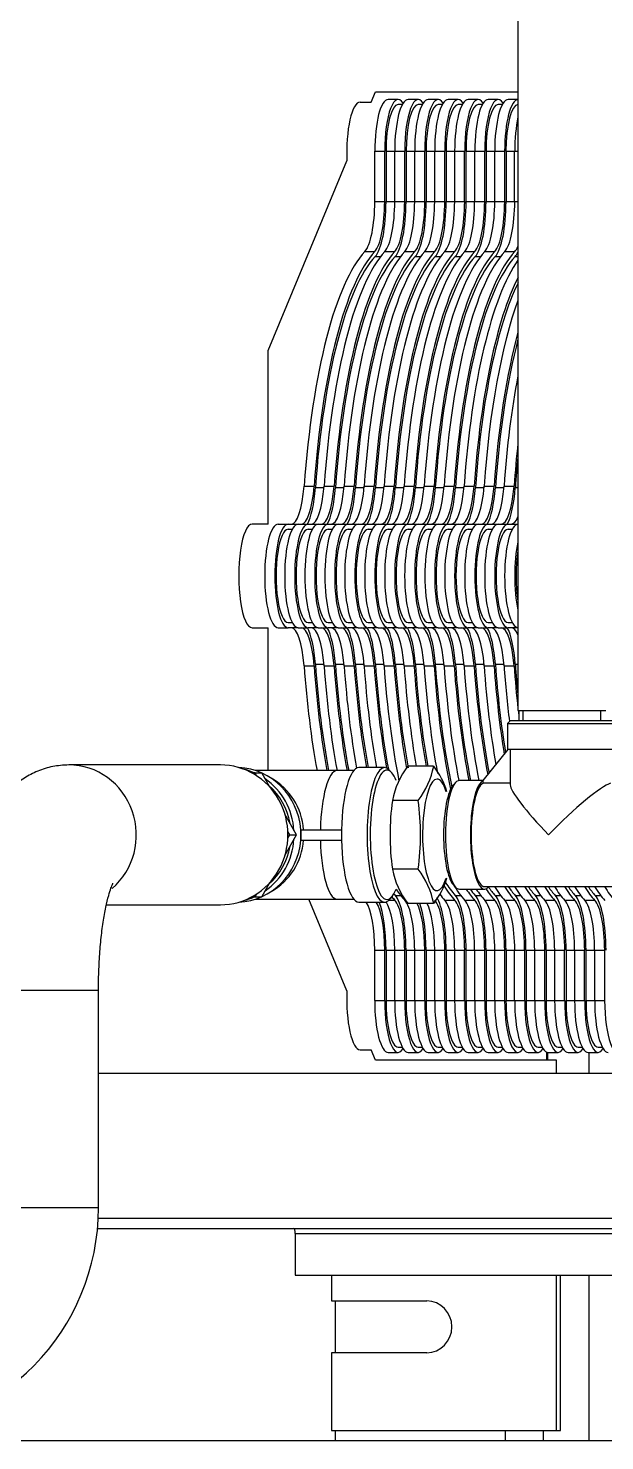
# Model space of a CAD drawing. Header units: millimetres. Extents: x 3795014 to 4300160, y 3869364 to 4016788.
# Drawn here: x 4226298.5 to 4226354.2, y 3922663 to 3922799.4 of the extents above; entities that cross this region are included whole.
import ezdxf

# ---------------------------------------------------------------- set-up
doc = ezdxf.new("R2010")
doc.units = ezdxf.units.MM
doc.layers.add('линия перехода', color=7, linetype='Continuous')
doc.layers.add('основная', color=7, linetype='Continuous', lineweight=50)

msp = doc.modelspace()

# ---------------------------------------------------------------- linework, layer by layer
at = {"layer": 'линия перехода', "color": 0, "linetype": 'Continuous', "lineweight": -3}
for p, q in [((4226331.97, 3922787.53), (4226332.94, 3922787.53)), ((4226333.07, 3922787.53), (4226333.9, 3922787.53)), ((4226333.9, 3922787.53), (4226334.87, 3922787.53)), ((4226335, 3922787.53), (4226335.84, 3922787.53)), ((4226335.84, 3922787.53), (4226336.8, 3922787.53)), ((4226336.93, 3922787.53), (4226337.77, 3922787.53)), ((4226337.77, 3922787.53), (4226338.73, 3922787.53)), ((4226338.86, 3922787.53), (4226339.7, 3922787.53)), ((4226339.7, 3922787.53), (4226340.66, 3922787.53)), ((4226340.79, 3922787.53), (4226341.63, 3922787.53)), ((4226341.63, 3922787.53), (4226342.6, 3922787.53)), ((4226342.73, 3922787.53), (4226343.56, 3922787.53)), ((4226343.56, 3922787.53), (4226344.53, 3922787.53)), ((4226344.66, 3922787.53), (4226345.49, 3922787.53)), ((4226345.49, 3922787.53), (4226345.81, 3922787.53)), ((4226331.97, 3922782.67), (4226332.94, 3922782.67)), ((4226333.07, 3922782.67), (4226333.9, 3922782.67)), ((4226333.9, 3922782.67), (4226334.87, 3922782.67)), ((4226335, 3922782.67), (4226335.84, 3922782.67)), ((4226335.84, 3922782.67), (4226336.8, 3922782.67)), ((4226336.93, 3922782.67), (4226337.77, 3922782.67)), ((4226337.77, 3922782.67), (4226338.73, 3922782.67)), ((4226338.86, 3922782.67), (4226339.7, 3922782.67)), ((4226339.7, 3922782.67), (4226340.66, 3922782.67)), ((4226340.79, 3922782.67), (4226341.63, 3922782.67)), ((4226341.63, 3922782.67), (4226342.6, 3922782.67)), ((4226342.73, 3922782.67), (4226343.56, 3922782.67)), ((4226343.56, 3922782.67), (4226344.53, 3922782.67)), ((4226344.66, 3922782.67), (4226345.49, 3922782.67)), ((4226345.49, 3922782.67), (4226345.81, 3922782.67)), ((4226331.02, 3922777.85), (4226331.99, 3922777.85)), ((4226332.95, 3922777.85), (4226333.92, 3922777.85)), ((4226334.89, 3922777.85), (4226335.85, 3922777.85)), ((4226336.82, 3922777.85), (4226337.78, 3922777.85)), ((4226338.75, 3922777.85), (4226339.71, 3922777.85)), ((4226340.68, 3922777.85), (4226341.65, 3922777.85)), ((4226342.61, 3922777.85), (4226343.58, 3922777.85)), ((4226344.54, 3922777.85), (4226345.51, 3922777.85)), ((4226332.02, 3922777.37), (4226332.54, 3922777.37)), ((4226333.95, 3922777.37), (4226334.47, 3922777.37)), ((4226335.89, 3922777.37), (4226336.41, 3922777.37)), ((4226337.82, 3922777.37), (4226338.34, 3922777.37)), ((4226339.75, 3922777.37), (4226340.27, 3922777.37)), ((4226341.68, 3922777.37), (4226342.2, 3922777.37)), ((4226343.61, 3922777.37), (4226344.13, 3922777.37)), ((4226345.54, 3922777.37), (4226345.81, 3922777.37)), ((4226325.15, 3922755.2), (4226326.12, 3922755.2)), ((4226326.24, 3922755.06), (4226327.07, 3922755.06)), ((4226327.08, 3922755.2), (4226328.05, 3922755.2)), ((4226328.17, 3922755.06), (4226329, 3922755.06)), ((4226329.01, 3922755.2), (4226329.98, 3922755.2)), ((4226330.1, 3922755.06), (4226330.94, 3922755.06)), ((4226330.95, 3922755.2), (4226331.91, 3922755.2)), ((4226332.04, 3922755.06), (4226332.87, 3922755.06)), ((4226332.88, 3922755.2), (4226333.84, 3922755.2)), ((4226333.97, 3922755.06), (4226334.8, 3922755.06)), ((4226334.81, 3922755.2), (4226335.77, 3922755.2)), ((4226335.9, 3922755.06), (4226336.73, 3922755.06)), ((4226336.74, 3922755.2), (4226337.71, 3922755.2)), ((4226337.83, 3922755.06), (4226338.66, 3922755.06)), ((4226338.67, 3922755.2), (4226339.64, 3922755.2)), ((4226339.76, 3922755.06), (4226340.59, 3922755.06)), ((4226340.6, 3922755.2), (4226341.57, 3922755.2)), ((4226341.69, 3922755.06), (4226342.53, 3922755.06)), ((4226342.54, 3922755.2), (4226343.5, 3922755.2)), ((4226343.63, 3922755.06), (4226344.46, 3922755.06)), ((4226344.47, 3922755.2), (4226345.43, 3922755.2)), ((4226345.56, 3922755.06), (4226345.81, 3922755.06)), ((4226325.15, 3922737.86), (4226326.12, 3922737.86)), ((4226326.24, 3922738), (4226327.07, 3922738)), ((4226327.08, 3922737.86), (4226328.05, 3922737.86)), ((4226328.17, 3922738), (4226329, 3922738)), ((4226329.01, 3922737.86), (4226329.98, 3922737.86)), ((4226330.1, 3922738), (4226330.94, 3922738)), ((4226330.95, 3922737.86), (4226331.91, 3922737.86)), ((4226332.04, 3922738), (4226332.87, 3922738)), ((4226332.88, 3922737.86), (4226333.84, 3922737.86)), ((4226333.97, 3922738), (4226334.8, 3922738)), ((4226334.81, 3922737.86), (4226335.77, 3922737.86)), ((4226335.9, 3922738), (4226336.73, 3922738)), ((4226336.74, 3922737.86), (4226337.71, 3922737.86)), ((4226337.83, 3922738), (4226338.66, 3922738)), ((4226338.67, 3922737.86), (4226339.64, 3922737.86)), ((4226339.76, 3922738), (4226340.59, 3922738)), ((4226340.6, 3922737.86), (4226341.57, 3922737.86)), ((4226341.69, 3922738), (4226342.53, 3922738)), ((4226342.54, 3922737.86), (4226343.5, 3922737.86)), ((4226343.63, 3922738), (4226344.46, 3922738)), ((4226344.47, 3922737.86), (4226345.43, 3922737.86)), ((4226345.56, 3922738), (4226345.81, 3922738)), ((4226333.31, 3922715.21), (4226333.92, 3922715.21)), ((4226333.95, 3922715.69), (4226334.47, 3922715.69)), ((4226338.75, 3922715.21), (4226339.71, 3922715.21)), ((4226339.75, 3922715.69), (4226340.27, 3922715.69)), ((4226340.68, 3922715.21), (4226341.65, 3922715.21)), ((4226341.68, 3922715.69), (4226342.2, 3922715.69)), ((4226342.61, 3922715.21), (4226343.58, 3922715.21)), ((4226343.61, 3922715.69), (4226344.13, 3922715.69)), ((4226344.54, 3922715.21), (4226345.51, 3922715.21)), ((4226345.54, 3922715.69), (4226346.06, 3922715.69)), ((4226346.48, 3922715.21), (4226347.44, 3922715.21)), ((4226347.48, 3922715.69), (4226348, 3922715.69)), ((4226348.41, 3922715.21), (4226349.37, 3922715.21)), ((4226349.41, 3922715.69), (4226349.93, 3922715.69)), ((4226350.34, 3922715.21), (4226351.3, 3922715.21)), ((4226351.34, 3922715.69), (4226351.86, 3922715.69)), ((4226352.27, 3922715.21), (4226353.24, 3922715.21)), ((4226353.27, 3922715.69), (4226353.79, 3922715.69)), ((4226331.97, 3922710.39), (4226332.94, 3922710.39)), ((4226333.07, 3922710.39), (4226333.9, 3922710.39)), ((4226333.9, 3922710.39), (4226334.87, 3922710.39)), ((4226335, 3922710.39), (4226335.84, 3922710.39)), ((4226335.84, 3922710.39), (4226336.8, 3922710.39)), ((4226336.93, 3922710.39), (4226337.77, 3922710.39)), ((4226337.77, 3922710.39), (4226338.73, 3922710.39)), ((4226338.86, 3922710.39), (4226339.7, 3922710.39)), ((4226339.7, 3922710.39), (4226340.66, 3922710.39)), ((4226340.79, 3922710.39), (4226341.63, 3922710.39)), ((4226341.63, 3922710.39), (4226342.6, 3922710.39)), ((4226342.73, 3922710.39), (4226343.56, 3922710.39)), ((4226343.56, 3922710.39), (4226344.53, 3922710.39)), ((4226344.66, 3922710.39), (4226345.49, 3922710.39)), ((4226345.49, 3922710.39), (4226346.46, 3922710.39)), ((4226346.59, 3922710.39), (4226347.43, 3922710.39)), ((4226347.43, 3922710.39), (4226348.39, 3922710.39)), ((4226348.52, 3922710.39), (4226349.36, 3922710.39)), ((4226349.36, 3922710.39), (4226350.32, 3922710.39)), ((4226350.45, 3922710.39), (4226351.29, 3922710.39)), ((4226351.29, 3922710.39), (4226352.25, 3922710.39)), ((4226352.38, 3922710.39), (4226353.22, 3922710.39)), ((4226353.22, 3922710.39), (4226354.19, 3922710.39)), ((4226291.79, 3922706.53), (4226305.29, 3922706.53)), ((4226331.97, 3922705.53), (4226332.94, 3922705.53)), ((4226333.07, 3922705.53), (4226333.9, 3922705.53)), ((4226333.9, 3922705.53), (4226334.87, 3922705.53)), ((4226335, 3922705.53), (4226335.84, 3922705.53)), ((4226335.84, 3922705.53), (4226336.8, 3922705.53)), ((4226336.93, 3922705.53), (4226337.77, 3922705.53)), ((4226337.77, 3922705.53), (4226338.73, 3922705.53)), ((4226338.86, 3922705.53), (4226339.7, 3922705.53)), ((4226339.7, 3922705.53), (4226340.66, 3922705.53)), ((4226340.79, 3922705.53), (4226341.63, 3922705.53)), ((4226341.63, 3922705.53), (4226342.6, 3922705.53)), ((4226342.73, 3922705.53), (4226343.56, 3922705.53)), ((4226343.56, 3922705.53), (4226344.53, 3922705.53)), ((4226344.66, 3922705.53), (4226345.49, 3922705.53)), ((4226345.49, 3922705.53), (4226346.46, 3922705.53)), ((4226346.59, 3922705.53), (4226347.43, 3922705.53)), ((4226347.43, 3922705.53), (4226348.39, 3922705.53)), ((4226348.52, 3922705.53), (4226349.36, 3922705.53)), ((4226349.36, 3922705.53), (4226350.32, 3922705.53)), ((4226350.45, 3922705.53), (4226351.29, 3922705.53)), ((4226351.29, 3922705.53), (4226352.25, 3922705.53)), ((4226352.38, 3922705.53), (4226353.22, 3922705.53)), ((4226353.22, 3922705.53), (4226354.19, 3922705.53)), ((4226348.6, 3922699.78), (4226348.6, 3922700.55)), ((4226305.29, 3922685.53), (4226291.79, 3922685.53)), ((4226305.24, 3922684.53), (4226655.5, 3922684.53)), ((4226324.3, 3922683.03), (4226389.44, 3922683.03)), ((4226344.62, 3922663.03), (4226344.62, 3922664.03)), ((4226348.29, 3922663.03), (4226348.29, 3922664.03))]:
    msp.add_line(p, q, dxfattribs=at)
for centre, major_axis, ratio, start_param, end_param in [((4226302.43, 3922721.53), (0, -6.75), 0.965835, 0.694417, 3.144613), ((4226328.33, 3922721.53), (0, -6.2), 0.259156, 3.141593, 4.631656), ((4226319.14, 3922721.53), (0, 6.2), 0.965835, -1.490063, -0.492575), ((4226319.14, 3922721.53), (0, 6.2), 0.965835, 3.634168, 4.631656), ((4226328.33, 3922721.53), (0, -6.2), 0.259156, -1.490063, 0)]:
    msp.add_ellipse(centre, major_axis=major_axis, ratio=ratio, start_param=start_param, end_param=end_param, dxfattribs=at)
at = {"layer": 'основная', "color": 0, "linetype": 'Continuous', "lineweight": -3}
for p, q in [((4226345.81, 3922809.53), (4226345.81, 3922733.53)), ((4226331.63, 3922792.28), (4226332.05, 3922793.28)), ((4226332.05, 3922793.28), (4226345.81, 3922793.28)), ((4226330.56, 3922792.28), (4226331.63, 3922792.28)), ((4226334.23, 3922792.53), (4226333.27, 3922792.53)), ((4226334.63, 3922792.03), (4226334.23, 3922792.03)), ((4226336.17, 3922792.53), (4226335.2, 3922792.53)), ((4226336.57, 3922792.03), (4226336.17, 3922792.03)), ((4226338.1, 3922792.53), (4226337.13, 3922792.53)), ((4226338.5, 3922792.03), (4226338.1, 3922792.03)), ((4226340.03, 3922792.53), (4226339.06, 3922792.53)), ((4226340.43, 3922792.03), (4226340.03, 3922792.03)), ((4226341.96, 3922792.53), (4226340.99, 3922792.53)), ((4226342.36, 3922792.03), (4226341.96, 3922792.03)), ((4226343.89, 3922792.53), (4226342.93, 3922792.53)), ((4226344.29, 3922792.03), (4226343.89, 3922792.03)), ((4226345.81, 3922792.53), (4226344.86, 3922792.53)), ((4226331.97, 3922782.67), (4226331.97, 3922787.53)), ((4226332.94, 3922782.67), (4226332.94, 3922787.53)), ((4226333.07, 3922787.53), (4226333.07, 3922782.67)), ((4226333.9, 3922782.67), (4226333.9, 3922787.53)), ((4226334.87, 3922782.67), (4226334.87, 3922787.53)), ((4226335, 3922787.53), (4226335, 3922782.67)), ((4226335.84, 3922782.67), (4226335.84, 3922787.53)), ((4226336.8, 3922782.67), (4226336.8, 3922787.53)), ((4226336.93, 3922787.53), (4226336.93, 3922782.67)), ((4226337.77, 3922782.67), (4226337.77, 3922787.53)), ((4226338.73, 3922782.67), (4226338.73, 3922787.53)), ((4226338.86, 3922787.53), (4226338.86, 3922782.67)), ((4226339.7, 3922782.67), (4226339.7, 3922787.53)), ((4226340.66, 3922782.67), (4226340.66, 3922787.53)), ((4226340.79, 3922787.53), (4226340.79, 3922782.67)), ((4226341.63, 3922782.67), (4226341.63, 3922787.53)), ((4226342.6, 3922782.67), (4226342.6, 3922787.53)), ((4226342.73, 3922787.53), (4226342.73, 3922782.67)), ((4226343.56, 3922782.67), (4226343.56, 3922787.53)), ((4226344.53, 3922782.67), (4226344.53, 3922787.53)), ((4226344.66, 3922787.53), (4226344.66, 3922782.67)), ((4226345.49, 3922782.67), (4226345.49, 3922787.53)), ((4226321.68, 3922768.28), (4226329.28, 3922786.59)), ((4226321.68, 3922751.53), (4226321.68, 3922768.28)), ((4226321.68, 3922751.53), (4226320.13, 3922751.53)), ((4226322.64, 3922751.53), (4226323.61, 3922751.53)), ((4226323.61, 3922751.53), (4226324.57, 3922751.53)), ((4226323.61, 3922751.03), (4226324.01, 3922751.03)), ((4226324.57, 3922751.53), (4226325.54, 3922751.53)), ((4226325.54, 3922751.53), (4226326.51, 3922751.53)), ((4226325.54, 3922751.03), (4226325.94, 3922751.03)), ((4226326.51, 3922751.53), (4226327.47, 3922751.53)), ((4226327.47, 3922751.53), (4226328.44, 3922751.53)), ((4226327.47, 3922751.03), (4226327.87, 3922751.03)), ((4226328.44, 3922751.53), (4226329.4, 3922751.53)), ((4226329.4, 3922751.53), (4226330.37, 3922751.53)), ((4226329.4, 3922751.03), (4226329.8, 3922751.03)), ((4226330.37, 3922751.53), (4226331.34, 3922751.53)), ((4226331.34, 3922751.53), (4226332.3, 3922751.53)), ((4226331.34, 3922751.03), (4226331.74, 3922751.03)), ((4226332.3, 3922751.53), (4226333.27, 3922751.53)), ((4226333.27, 3922751.53), (4226334.23, 3922751.53)), ((4226333.27, 3922751.03), (4226333.67, 3922751.03)), ((4226334.23, 3922751.53), (4226335.2, 3922751.53)), ((4226335.2, 3922751.53), (4226336.16, 3922751.53)), ((4226335.2, 3922751.03), (4226335.6, 3922751.03)), ((4226336.16, 3922751.53), (4226337.13, 3922751.53)), ((4226337.13, 3922751.53), (4226338.1, 3922751.53)), ((4226337.13, 3922751.03), (4226337.53, 3922751.03)), ((4226338.1, 3922751.53), (4226339.06, 3922751.53)), ((4226339.06, 3922751.53), (4226340.03, 3922751.53)), ((4226339.06, 3922751.03), (4226339.46, 3922751.03)), ((4226340.03, 3922751.53), (4226340.99, 3922751.53)), ((4226340.99, 3922751.53), (4226341.96, 3922751.53)), ((4226340.99, 3922751.03), (4226341.39, 3922751.03)), ((4226341.96, 3922751.53), (4226342.93, 3922751.53)), ((4226342.93, 3922751.53), (4226343.89, 3922751.53)), ((4226342.93, 3922751.03), (4226343.33, 3922751.03)), ((4226343.89, 3922751.53), (4226344.86, 3922751.53)), ((4226344.86, 3922751.53), (4226345.81, 3922751.53)), ((4226344.86, 3922751.03), (4226345.26, 3922751.03)), ((4226320.13, 3922741.53), (4226321.68, 3922741.53)), ((4226321.68, 3922727.73), (4226321.68, 3922741.53)), ((4226322.64, 3922741.53), (4226323.61, 3922741.53)), ((4226323.61, 3922742.03), (4226324.01, 3922742.03)), ((4226324.57, 3922741.53), (4226323.61, 3922741.53)), ((4226324.57, 3922741.53), (4226325.54, 3922741.53)), ((4226325.54, 3922742.03), (4226325.94, 3922742.03)), ((4226326.51, 3922741.53), (4226325.54, 3922741.53)), ((4226326.51, 3922741.53), (4226327.47, 3922741.53)), ((4226327.47, 3922742.03), (4226327.87, 3922742.03)), ((4226328.44, 3922741.53), (4226327.47, 3922741.53)), ((4226328.44, 3922741.53), (4226329.4, 3922741.53)), ((4226329.4, 3922742.03), (4226329.8, 3922742.03)), ((4226330.37, 3922741.53), (4226329.4, 3922741.53)), ((4226330.37, 3922741.53), (4226331.34, 3922741.53)), ((4226331.34, 3922742.03), (4226331.74, 3922742.03)), ((4226332.3, 3922741.53), (4226331.34, 3922741.53)), ((4226332.3, 3922741.53), (4226333.27, 3922741.53)), ((4226333.27, 3922742.03), (4226333.67, 3922742.03)), ((4226334.23, 3922741.53), (4226333.27, 3922741.53)), ((4226334.23, 3922741.53), (4226335.2, 3922741.53)), ((4226335.2, 3922742.03), (4226335.6, 3922742.03)), ((4226336.16, 3922741.53), (4226335.2, 3922741.53)), ((4226336.16, 3922741.53), (4226337.13, 3922741.53)), ((4226337.13, 3922742.03), (4226337.53, 3922742.03)), ((4226338.1, 3922741.53), (4226337.13, 3922741.53)), ((4226338.1, 3922741.53), (4226339.06, 3922741.53)), ((4226339.06, 3922742.03), (4226339.46, 3922742.03)), ((4226340.03, 3922741.53), (4226339.06, 3922741.53)), ((4226340.03, 3922741.53), (4226340.99, 3922741.53)), ((4226340.99, 3922742.03), (4226341.39, 3922742.03)), ((4226341.96, 3922741.53), (4226340.99, 3922741.53)), ((4226341.96, 3922741.53), (4226342.93, 3922741.53)), ((4226342.93, 3922742.03), (4226343.33, 3922742.03)), ((4226343.89, 3922741.53), (4226342.93, 3922741.53)), ((4226343.89, 3922741.53), (4226344.86, 3922741.53)), ((4226344.86, 3922742.03), (4226345.26, 3922742.03)), ((4226345.81, 3922741.53), (4226344.86, 3922741.53)), ((4226345.81, 3922733.53), (4226354.31, 3922733.53)), ((4226345.9, 3922733.53), (4226345.9, 3922732.53)), ((4226346.32, 3922732.53), (4226346.32, 3922733.53)), ((4226353.8, 3922732.53), (4226353.8, 3922733.53)), ((4226345.06, 3922732.53), (4226344.81, 3922732.28)), ((4226344.81, 3922732.28), (4226355.31, 3922732.28)), ((4226344.81, 3922732.28), (4226344.81, 3922729.78)), ((4226355.06, 3922732.53), (4226345.06, 3922732.53)), ((4226342.45, 3922726.78), (4226344.86, 3922729.78)), ((4226354.98, 3922729.78), (4226344.81, 3922729.78)), ((4226345.06, 3922729.78), (4226345.06, 3922726.36)), ((4226317.07, 3922728.28), (4226302.43, 3922728.28)), ((4226320.41, 3922727.53), (4226320.06, 3922727.53)), ((4226320.41, 3922727.53), (4226321.06, 3922727.53)), ((4226320.59, 3922727.21), (4226320.41, 3922727.53)), ((4226328.33, 3922727.73), (4226320.46, 3922727.73)), ((4226321.85, 3922726.12), (4226321.06, 3922727.53)), ((4226329.95, 3922727.73), (4226328.33, 3922727.73)), ((4226332.92, 3922728.03), (4226330.45, 3922728.03)), ((4226333.59, 3922727.55), (4226333.37, 3922727.79)), ((4226337.66, 3922728.17), (4226335.17, 3922728.17)), ((4226339.8, 3922726.59), (4226339.57, 3922726.35)), ((4226342.45, 3922726.78), (4226340.16, 3922726.78)), ((4226342.45, 3922726.76), (4226342.45, 3922726.78)), ((4226342.45, 3922726.51), (4226342.45, 3922726.76)), ((4226345.06, 3922726.51), (4226342.45, 3922726.51)), ((4226336.17, 3922724.85), (4226333.68, 3922724.85)), ((4226324.41, 3922721.53), (4226323.3, 3922723.52)), ((4226324.83, 3922722.03), (4226324.85, 3922722.03)), ((4226324.85, 3922722.03), (4226324.85, 3922721.53)), ((4226324.85, 3922722.03), (4226328.77, 3922722.03)), ((4226328.77, 3922722.03), (4226328.77, 3922721.53)), ((4226328.77, 3922722.03), (4226328.78, 3922722.03)), ((4226323.3, 3922719.54), (4226324.41, 3922721.53)), ((4226323.76, 3922721.53), (4226323.58, 3922721.85)), ((4226323.58, 3922721.21), (4226323.76, 3922721.53)), ((4226323.76, 3922721.53), (4226324.41, 3922721.53)), ((4226324.83, 3922721.03), (4226324.85, 3922721.03)), ((4226324.85, 3922721.53), (4226324.85, 3922721.03)), ((4226324.85, 3922721.03), (4226328.77, 3922721.03)), ((4226328.77, 3922721.53), (4226328.77, 3922721.03)), ((4226328.77, 3922721.03), (4226328.78, 3922721.03)), ((4226336.17, 3922718.21), (4226333.68, 3922718.21)), ((4226321.06, 3922715.53), (4226321.85, 3922716.94)), ((4226339.57, 3922716.71), (4226339.8, 3922716.47)), ((4226342.58, 3922716.53), (4226357.13, 3922716.53)), ((4226320.06, 3922715.53), (4226320.41, 3922715.53)), ((4226320.41, 3922715.53), (4226320.59, 3922715.85)), ((4226320.41, 3922715.53), (4226321.06, 3922715.53)), ((4226320.46, 3922715.33), (4226328.33, 3922715.33)), ((4226329.28, 3922706.47), (4226325.6, 3922715.33)), ((4226328.33, 3922715.33), (4226329.95, 3922715.33)), ((4226333.37, 3922715.27), (4226333.59, 3922715.51)), ((4226340.16, 3922716.28), (4226342.58, 3922716.28)), ((4226306.06, 3922714.78), (4226317.07, 3922714.78)), ((4226330.45, 3922715.03), (4226332.92, 3922715.03)), ((4226337.66, 3922714.89), (4226335.17, 3922714.89)), ((4226331.97, 3922705.53), (4226331.97, 3922710.39)), ((4226332.94, 3922705.53), (4226332.94, 3922710.39)), ((4226333.07, 3922710.39), (4226333.07, 3922705.53)), ((4226333.9, 3922705.53), (4226333.9, 3922710.39)), ((4226334.87, 3922705.53), (4226334.87, 3922710.39)), ((4226335, 3922710.39), (4226335, 3922705.53)), ((4226335.84, 3922705.53), (4226335.84, 3922710.39)), ((4226336.8, 3922705.53), (4226336.8, 3922710.39)), ((4226336.93, 3922710.39), (4226336.93, 3922705.53)), ((4226337.77, 3922705.53), (4226337.77, 3922710.39)), ((4226338.73, 3922705.53), (4226338.73, 3922710.39)), ((4226338.86, 3922710.39), (4226338.86, 3922705.53)), ((4226339.7, 3922705.53), (4226339.7, 3922710.39)), ((4226340.66, 3922705.53), (4226340.66, 3922710.39)), ((4226340.79, 3922710.39), (4226340.79, 3922705.53)), ((4226341.63, 3922705.53), (4226341.63, 3922710.39)), ((4226342.6, 3922705.53), (4226342.6, 3922710.39)), ((4226342.73, 3922710.39), (4226342.73, 3922705.53)), ((4226343.56, 3922705.53), (4226343.56, 3922710.39)), ((4226344.53, 3922705.53), (4226344.53, 3922710.39)), ((4226344.66, 3922710.39), (4226344.66, 3922705.53)), ((4226345.49, 3922705.53), (4226345.49, 3922710.39)), ((4226346.46, 3922705.53), (4226346.46, 3922710.39)), ((4226346.59, 3922710.39), (4226346.59, 3922705.53)), ((4226347.43, 3922705.53), (4226347.43, 3922710.39)), ((4226348.39, 3922705.53), (4226348.39, 3922710.39)), ((4226348.52, 3922710.39), (4226348.52, 3922705.53)), ((4226349.36, 3922705.53), (4226349.36, 3922710.39)), ((4226350.32, 3922705.53), (4226350.32, 3922710.39)), ((4226350.45, 3922710.39), (4226350.45, 3922705.53)), ((4226351.29, 3922705.53), (4226351.29, 3922710.39)), ((4226352.25, 3922705.53), (4226352.25, 3922710.39)), ((4226352.38, 3922710.39), (4226352.38, 3922705.53)), ((4226353.22, 3922705.53), (4226353.22, 3922710.39)), ((4226354.19, 3922705.53), (4226354.19, 3922710.39)), ((4226305.29, 3922685.53), (4226305.29, 3922706.53)), ((4226330.56, 3922700.78), (4226331.63, 3922700.78)), ((4226332.05, 3922699.78), (4226331.63, 3922700.78)), ((4226333.27, 3922700.53), (4226334.23, 3922700.53)), ((4226334.23, 3922701.03), (4226334.63, 3922701.03)), ((4226335.2, 3922700.53), (4226336.17, 3922700.53)), ((4226336.17, 3922701.03), (4226336.57, 3922701.03)), ((4226337.13, 3922700.53), (4226338.1, 3922700.53)), ((4226338.1, 3922701.03), (4226338.5, 3922701.03)), ((4226339.06, 3922700.53), (4226340.03, 3922700.53)), ((4226340.03, 3922701.03), (4226340.43, 3922701.03)), ((4226340.99, 3922700.53), (4226341.96, 3922700.53)), ((4226341.96, 3922701.03), (4226342.36, 3922701.03)), ((4226342.93, 3922700.53), (4226343.89, 3922700.53)), ((4226343.89, 3922701.03), (4226344.29, 3922701.03)), ((4226344.86, 3922700.53), (4226345.82, 3922700.53)), ((4226345.82, 3922701.03), (4226346.22, 3922701.03)), ((4226346.79, 3922700.53), (4226347.76, 3922700.53)), ((4226347.76, 3922701.03), (4226348.16, 3922701.03)), ((4226348.7, 3922699.78), (4226348.7, 3922700.53)), ((4226348.72, 3922700.53), (4226349.69, 3922700.53)), ((4226349.69, 3922701.03), (4226350.09, 3922701.03)), ((4226350.65, 3922700.53), (4226351.62, 3922700.53)), ((4226351.62, 3922701.03), (4226352.02, 3922701.03)), ((4226352.58, 3922700.53), (4226353.55, 3922700.53)), ((4226352.7, 3922698.53), (4226352.7, 3922700.53)), ((4226353.55, 3922701.03), (4226353.95, 3922701.03)), ((4226349.54, 3922699.78), (4226332.05, 3922699.78)), ((4226349.54, 3922698.53), (4226349.54, 3922699.78)), ((4226305.29, 3922698.53), (4226655.5, 3922698.53)), ((4226305.19, 3922683.53), (4226655.76, 3922683.53)), ((4226324.3, 3922683.03), (4226324.3, 3922679.03)), ((4226324.3, 3922679.03), (4226391.5, 3922679.03)), ((4226327.81, 3922679.03), (4226327.81, 3922676.53)), ((4226349.54, 3922664.03), (4226349.54, 3922679.03)), ((4226349.93, 3922664.03), (4226349.93, 3922679.03)), ((4226352.7, 3922663.03), (4226352.7, 3922679.03)), ((4226327.81, 3922676.53), (4226337.01, 3922676.53)), ((4226328.2, 3922671.53), (4226328.2, 3922676.53)), ((4226327.81, 3922671.53), (4226327.81, 3922664.03)), ((4226337.01, 3922671.53), (4226327.81, 3922671.53)), ((4226327.81, 3922664.03), (4226349.54, 3922664.03)), ((4226328.2, 3922663.03), (4226328.2, 3922664.03)), ((4226349.54, 3922664.03), (4226349.93, 3922664.03)), ((4226390.63, 3922663.03), (4226162.63, 3922663.03))]:
    msp.add_line(p, q, dxfattribs=at)
for centre, radius, start, end in [((4226341.57, 3922723.3), 8.04, 142.7451, 168.9069), ((4226329.78, 3922729.72), 8.04, 322.7451, 348.9069), ((4226331.27, 3922723.3), 8.04, 17.2854, 37.2549), ((4226357.7, 3922721.53), 24.25, 172.1317, 187.8683), ((4226312.15, 3922721.53), 24.25, 352.1317, 7.8683), ((4226341.57, 3922719.76), 8.04, 191.0931, 217.2549), ((4226329.78, 3922713.35), 8.04, 11.0931, 37.2549), ((4226331.27, 3922719.76), 8.04, 322.7451, 342.714), ((4226283.53, 3922685.53), 21.76, 271.2021, 359.9987)]:
    msp.add_arc(centre, radius, start, end, dxfattribs=at)
for centre, major_axis, ratio, start_param, end_param in [((4226334.23, 3922787.53), (0, -5), 0.259156, 2.759692, 4.712389), ((4226336.17, 3922787.53), (0, -5), 0.259156, 2.759692, 4.712389), ((4226338.1, 3922787.53), (0, -5), 0.259156, 2.759692, 4.712389), ((4226340.03, 3922787.53), (0, -5), 0.259156, 2.759692, 4.712389), ((4226341.96, 3922787.53), (0, -5), 0.259156, 2.759692, 4.712389), ((4226343.89, 3922787.53), (0, -5), 0.259156, 2.759692, 4.712389), ((4226330.56, 3922787.28), (0, -5), 0.259156, 3.141593, 4.850617), ((4226333.27, 3922787.53), (0, -5), 0.259156, 3.141593, 4.712389), ((4226334.23, 3922787.53), (0, -4.5), 0.259156, 3.141593, 4.712389), ((4226335.2, 3922787.53), (0, -5), 0.259156, 3.141593, 4.712389), ((4226336.17, 3922787.53), (0, -4.5), 0.259156, 3.141593, 4.712389), ((4226337.13, 3922787.53), (0, -5), 0.259156, 3.141593, 4.712389), ((4226338.1, 3922787.53), (0, -4.5), 0.259156, 3.141593, 4.712389), ((4226339.06, 3922787.53), (0, -5), 0.259156, 3.141593, 4.712389), ((4226340.03, 3922787.53), (0, -4.5), 0.259156, 3.141593, 4.712389), ((4226340.99, 3922787.53), (0, -5), 0.259156, 3.141593, 4.712389), ((4226341.96, 3922787.53), (0, -4.5), 0.259156, 3.141593, 4.712389), ((4226342.93, 3922787.53), (0, -5), 0.259156, 3.141593, 4.712389), ((4226343.89, 3922787.53), (0, -4.5), 0.259156, 3.141593, 4.712389), ((4226344.86, 3922787.53), (0, -5), 0.259156, 3.141593, 4.712389), ((4226345.82, 3922787.53), (0, -5), 0.259156, 3.141593, 4.712389), ((4226345.82, 3922787.53), (0, -4.5), 0.259156, 3.141593, 4.712389), ((4226346.79, 3922787.53), (0, -5), 0.259156, 3.99732, 4.712389), ((4226330.68, 3922782.67), (0, -5), 0.259156, 0.269933, 1.570796), ((4226331.64, 3922782.67), (0, -5), 0.259156, 0.269933, 1.570796), ((4226331.64, 3922782.67), (0, -5.5), 0.259156, 0.269933, 1.570796), ((4226332.61, 3922782.67), (0, -5), 0.259156, 0.269933, 1.570796), ((4226333.57, 3922782.67), (0, -5), 0.259156, 0.269933, 1.570796), ((4226333.57, 3922782.67), (0, -5.5), 0.259156, 0.269933, 1.570796), ((4226334.54, 3922782.67), (0, -5), 0.259156, 0.269933, 1.570796), ((4226335.51, 3922782.67), (0, -5), 0.259156, 0.269933, 1.570796), ((4226335.51, 3922782.67), (0, -5.5), 0.259156, 0.269933, 1.570796), ((4226336.47, 3922782.67), (0, -5), 0.259156, 0.269933, 1.570796), ((4226337.44, 3922782.67), (0, -5), 0.259156, 0.269933, 1.570796), ((4226337.44, 3922782.67), (0, -5.5), 0.259156, 0.269933, 1.570796), ((4226338.4, 3922782.67), (0, -5), 0.259156, 0.269933, 1.570796), ((4226339.37, 3922782.67), (0, -5), 0.259156, 0.269933, 1.570796), ((4226339.37, 3922782.67), (0, -5.5), 0.259156, 0.269933, 1.570796), ((4226340.33, 3922782.67), (0, -5), 0.259156, 0.269933, 1.570796), ((4226341.3, 3922782.67), (0, -5), 0.259156, 0.269933, 1.570796), ((4226341.3, 3922782.67), (0, -5.5), 0.259156, 0.269933, 1.570796), ((4226342.27, 3922782.67), (0, -5), 0.259156, 0.269933, 1.570796), ((4226343.23, 3922782.67), (0, -5), 0.259156, 0.269933, 1.570796), ((4226343.23, 3922782.67), (0, -5.5), 0.259156, 0.269933, 1.570796), ((4226344.2, 3922782.67), (0, -5), 0.259156, 0.269933, 1.570796), ((4226333.27, 3922746.53), (0, 32.5), 0.259156, 0.269933, 1.300864), ((4226334.23, 3922746.53), (0, 32.5), 0.259156, 0.269933, 1.300864), ((4226335.2, 3922746.53), (0, 32.5), 0.259156, 0.269933, 1.300864), ((4226336.17, 3922746.53), (0, 32.5), 0.259156, 0.269933, 1.300864), ((4226337.13, 3922746.53), (0, 32.5), 0.259156, 0.269933, 1.300864), ((4226338.1, 3922746.53), (0, 32.5), 0.259156, 0.269933, 1.300864), ((4226339.06, 3922746.53), (0, 32.5), 0.259156, 0.269933, 1.300864), ((4226340.03, 3922746.53), (0, 32.5), 0.259156, 0.269933, 1.300864), ((4226340.99, 3922746.53), (0, 32.5), 0.259156, 0.269933, 1.300864), ((4226341.96, 3922746.53), (0, 32.5), 0.259156, 0.269933, 1.300864), ((4226342.93, 3922746.53), (0, 32.5), 0.259156, 0.269933, 1.300864), ((4226343.89, 3922746.53), (0, 32.5), 0.259156, 0.269933, 1.300864), ((4226344.86, 3922746.53), (0, 32.5), 0.259156, 0.269933, 1.300864), ((4226345.82, 3922746.53), (0, 32.5), 0.259156, 0.269933, 1.300864), ((4226346.79, 3922746.53), (0, 32.5), 0.259156, 0.269933, 1.300864), ((4226347.76, 3922746.53), (0, 32.5), 0.259156, 0.269933, 1.300864), ((4226345.16, 3922782.67), (0, -5), 0.259156, 0.269933, 0.523117), ((4226334.23, 3922746.53), (0, 32), 0.259156, 0.269933, 1.300864), ((4226336.17, 3922746.53), (0, 32), 0.259156, 0.269933, 1.300864), ((4226338.1, 3922746.53), (0, 32), 0.259156, 0.269933, 1.300864), ((4226340.03, 3922746.53), (0, 32), 0.259156, 0.269933, 1.300864), ((4226341.96, 3922746.53), (0, 32), 0.259156, 0.269933, 1.300864), ((4226343.89, 3922746.53), (0, 32), 0.259156, 0.269933, 1.300864), ((4226345.82, 3922746.53), (0, 32), 0.259156, 0.269933, 1.300864), ((4226347.76, 3922746.53), (0, 32), 0.259156, 0.269933, 1.300864), ((4226348.72, 3922746.53), (0, 32.5), 0.259156, 0.352778, 1.300864), ((4226345.16, 3922782.67), (0, -5.5), 0.259156, 0.269933, 0.471436), ((4226349.69, 3922746.53), (0, 32.5), 0.259156, 0.478195, 1.300864), ((4226349.69, 3922746.53), (0, 32), 0.259156, 0.486311, 1.300864), ((4226350.65, 3922746.53), (0, 32.5), 0.259156, 0.612421, 1.300864), ((4226351.62, 3922746.53), (0, 32.5), 0.259156, 0.760829, 1.300864), ((4226351.62, 3922746.53), (0, 32), 0.259156, 0.775812, 1.300864), ((4226352.58, 3922746.53), (0, 32.5), 0.259156, 0.934319, 1.300864), ((4226353.55, 3922746.53), (0, 32.5), 0.259156, 1.165198, 1.300864), ((4226353.55, 3922746.53), (0, 32), 0.259156, 1.203284, 1.300864), ((4226323.9, 3922756.53), (0, -5), 0.259156, 0, 1.300864), ((4226324.87, 3922756.53), (0, -5), 0.259156, 0, 1.300864), ((4226324.87, 3922756.53), (0, 5.5), 0.259156, 3.571292, 4.442456), ((4226325.83, 3922756.53), (0, -5), 0.259156, 0, 1.300864), ((4226326.8, 3922756.53), (0, -5), 0.259156, 0, 1.300864), ((4226326.8, 3922756.53), (0, 5.5), 0.259156, 3.571292, 4.442456), ((4226327.76, 3922756.53), (0, -5), 0.259156, 0, 1.300864), ((4226328.73, 3922756.53), (0, -5), 0.259156, 0, 1.300864), ((4226328.73, 3922756.53), (0, 5.5), 0.259156, 3.571292, 4.442456), ((4226329.7, 3922756.53), (0, -5), 0.259156, 0, 1.300864), ((4226330.66, 3922756.53), (0, -5), 0.259156, 0, 1.300864), ((4226330.66, 3922756.53), (0, 5.5), 0.259156, 3.571292, 4.442456), ((4226331.63, 3922756.53), (0, -5), 0.259156, 0, 1.300864), ((4226332.59, 3922756.53), (0, -5), 0.259156, 0, 1.300864), ((4226332.59, 3922756.53), (0, 5.5), 0.259156, 3.571292, 4.442456), ((4226333.56, 3922756.53), (0, -5), 0.259156, 0, 1.300864), ((4226334.53, 3922756.53), (0, -5), 0.259156, 0, 1.300864), ((4226334.53, 3922756.53), (0, 5.5), 0.259156, 3.571292, 4.442456), ((4226335.49, 3922756.53), (0, -5), 0.259156, 0, 1.300864), ((4226336.46, 3922756.53), (0, -5), 0.259156, 0, 1.300864), ((4226336.46, 3922756.53), (0, 5.5), 0.259156, 3.571292, 4.442456), ((4226337.42, 3922756.53), (0, -5), 0.259156, 0, 1.300864), ((4226338.39, 3922756.53), (0, -5), 0.259156, 0, 1.300864), ((4226338.39, 3922756.53), (0, 5.5), 0.259156, 3.571292, 4.442456), ((4226339.35, 3922756.53), (0, -5), 0.259156, 0, 1.300864), ((4226340.32, 3922756.53), (0, -5), 0.259156, 0, 1.300864), ((4226340.32, 3922756.53), (0, 5.5), 0.259156, 3.571292, 4.442456), ((4226341.29, 3922756.53), (0, -5), 0.259156, 0, 1.300864), ((4226342.25, 3922756.53), (0, -5), 0.259156, 0, 1.300864), ((4226342.25, 3922756.53), (0, 5.5), 0.259156, 3.571292, 4.442456), ((4226343.22, 3922756.53), (0, -5), 0.259156, 0, 1.300864), ((4226344.18, 3922756.53), (0, -5), 0.259156, 0, 1.300864), ((4226344.18, 3922756.53), (0, 5.5), 0.259156, 3.571292, 4.442456), ((4226345.15, 3922756.53), (0, -5), 0.259156, 0, 0.535666), ((4226320.13, 3922746.53), (0, 5), 0.259156, 0, 3.141593), ((4226322.64, 3922746.53), (0, -5), 0.259156, 3.141593, 6.283185), ((4226323.61, 3922746.53), (0, -5), 0.259156, 3.141593, 6.283185), ((4226323.61, 3922746.53), (0, 4.5), 0.259156, 0, 3.141593), ((4226324.57, 3922746.53), (0, -5), 0.259156, 3.141593, 6.283185), ((4226325.54, 3922746.53), (0, -5), 0.259156, 3.141593, 6.283185), ((4226325.54, 3922746.53), (0, 4.5), 0.259156, 0, 3.141593), ((4226326.51, 3922746.53), (0, -5), 0.259156, 3.141593, 6.283185), ((4226327.47, 3922746.53), (0, -5), 0.259156, 3.141593, 6.283185), ((4226327.47, 3922746.53), (0, 4.5), 0.259156, 0, 3.141593), ((4226328.44, 3922746.53), (0, -5), 0.259156, 3.141593, 6.283185), ((4226329.4, 3922746.53), (0, -5), 0.259156, 3.141593, 6.283185), ((4226329.4, 3922746.53), (0, 4.5), 0.259156, 0, 3.141593), ((4226330.37, 3922746.53), (0, -5), 0.259156, 3.141593, 6.283185), ((4226331.34, 3922746.53), (0, -5), 0.259156, 3.141593, 6.283185), ((4226331.34, 3922746.53), (0, 4.5), 0.259156, 0, 3.141593), ((4226332.3, 3922746.53), (0, -5), 0.259156, 3.141593, 6.283185), ((4226333.27, 3922746.53), (0, -5), 0.259156, 3.141593, 6.283185), ((4226333.27, 3922746.53), (0, 4.5), 0.259156, 0, 3.141593), ((4226334.23, 3922746.53), (0, -5), 0.259156, 3.141593, 6.283185), ((4226335.2, 3922746.53), (0, -5), 0.259156, 3.141593, 6.283185), ((4226335.2, 3922746.53), (0, 4.5), 0.259156, 0, 3.141593), ((4226336.16, 3922746.53), (0, -5), 0.259156, 3.141593, 6.283185), ((4226337.13, 3922746.53), (0, -5), 0.259156, 3.141593, 6.283185), ((4226337.13, 3922746.53), (0, 4.5), 0.259156, 0, 3.141593), ((4226338.1, 3922746.53), (0, -5), 0.259156, 3.141593, 6.283185), ((4226339.06, 3922746.53), (0, -5), 0.259156, 3.141593, 6.283185), ((4226339.06, 3922746.53), (0, 4.5), 0.259156, 0, 3.141593), ((4226340.03, 3922746.53), (0, -5), 0.259156, 3.141593, 6.283185), ((4226340.99, 3922746.53), (0, -5), 0.259156, 3.141593, 6.283185), ((4226340.99, 3922746.53), (0, 4.5), 0.259156, 0, 3.141593), ((4226341.96, 3922746.53), (0, -5), 0.259156, 3.141593, 6.283185), ((4226342.93, 3922746.53), (0, -5), 0.259156, 3.141593, 6.283185), ((4226342.93, 3922746.53), (0, 4.5), 0.259156, 0, 3.141593), ((4226343.89, 3922746.53), (0, -5), 0.259156, 3.141593, 6.283185), ((4226344.86, 3922746.53), (0, -5), 0.259156, 3.141593, 6.283185), ((4226344.86, 3922746.53), (0, 4.5), 0.259156, 0, 3.141593), ((4226345.82, 3922746.53), (0, -5), 0.259156, 3.141593, 6.283185), ((4226346.79, 3922746.53), (0, -5), 0.259156, 3.995891, 5.428887), ((4226346.79, 3922746.53), (0, 4.5), 0.259156, 0.993426, 2.148167), ((4226323.9, 3922736.53), (0, -5), 0.259156, 1.840729, 3.141593), ((4226324.87, 3922736.53), (0, -5), 0.259156, 1.840729, 3.141593), ((4226324.87, 3922736.53), (0, 5.5), 0.259156, 4.982322, 5.853486), ((4226325.83, 3922736.53), (0, -5), 0.259156, 1.840729, 3.141593), ((4226326.8, 3922736.53), (0, -5), 0.259156, 1.840729, 3.141593), ((4226326.8, 3922736.53), (0, 5.5), 0.259156, 4.982322, 5.853486), ((4226327.76, 3922736.53), (0, -5), 0.259156, 1.840729, 3.141593), ((4226328.73, 3922736.53), (0, -5), 0.259156, 1.840729, 3.141593), ((4226328.73, 3922736.53), (0, 5.5), 0.259156, 4.982322, 5.853486), ((4226329.7, 3922736.53), (0, -5), 0.259156, 1.840729, 3.141593), ((4226330.66, 3922736.53), (0, -5), 0.259156, 1.840729, 3.141593), ((4226330.66, 3922736.53), (0, 5.5), 0.259156, 4.982322, 5.853486), ((4226331.63, 3922736.53), (0, -5), 0.259156, 1.840729, 3.141593), ((4226332.59, 3922736.53), (0, -5), 0.259156, 1.840729, 3.141593), ((4226332.59, 3922736.53), (0, 5.5), 0.259156, 4.982322, 5.853486), ((4226333.56, 3922736.53), (0, -5), 0.259156, 1.840729, 3.141593), ((4226334.53, 3922736.53), (0, -5), 0.259156, 1.840729, 3.141593), ((4226334.53, 3922736.53), (0, 5.5), 0.259156, 4.982322, 5.853486), ((4226335.49, 3922736.53), (0, -5), 0.259156, 1.840729, 3.141593), ((4226336.46, 3922736.53), (0, -5), 0.259156, 1.840729, 3.141593), ((4226336.46, 3922736.53), (0, 5.5), 0.259156, 4.982322, 5.853486), ((4226337.42, 3922736.53), (0, -5), 0.259156, 1.840729, 3.141593), ((4226338.39, 3922736.53), (0, -5), 0.259156, 1.840729, 3.141593), ((4226338.39, 3922736.53), (0, 5.5), 0.259156, 4.982322, 5.853486), ((4226339.35, 3922736.53), (0, -5), 0.259156, 1.840729, 3.141593), ((4226340.32, 3922736.53), (0, -5), 0.259156, 1.840729, 3.141593), ((4226340.32, 3922736.53), (0, 5.5), 0.259156, 4.982322, 5.853486), ((4226341.29, 3922736.53), (0, -5), 0.259156, 1.840729, 3.141593), ((4226342.25, 3922736.53), (0, -5), 0.259156, 1.840729, 3.141593), ((4226342.25, 3922736.53), (0, 5.5), 0.259156, 4.982322, 5.853486), ((4226343.22, 3922736.53), (0, -5), 0.259156, 1.840729, 3.141593), ((4226344.18, 3922736.53), (0, -5), 0.259156, 1.840729, 3.141593), ((4226344.18, 3922736.53), (0, 5.5), 0.259156, 4.982322, 5.853486), ((4226345.15, 3922736.53), (0, -5), 0.259156, 2.605927, 3.141593), ((4226333.27, 3922746.53), (0, -32.5), 0.259156, -1.300864, -0.953955), ((4226334.23, 3922746.53), (0, -32.5), 0.259156, -1.300864, -0.953955), ((4226334.23, 3922746.53), (0, -32), 0.259156, -1.300864, -0.94283), ((4226335.2, 3922746.53), (0, -32.5), 0.259156, -1.300864, -0.953955), ((4226336.17, 3922746.53), (0, -32.5), 0.259156, -1.300864, -0.953955), ((4226336.17, 3922746.53), (0, -32), 0.259156, -1.300864, -0.94283), ((4226337.13, 3922746.53), (0, -32.5), 0.259156, -1.300864, -0.96281), ((4226338.1, 3922746.53), (0, -32.5), 0.259156, -1.300864, -0.965226), ((4226338.1, 3922746.53), (0, -32), 0.259156, -1.300864, -0.954367), ((4226339.06, 3922746.53), (0, -32.5), 0.259156, -1.300864, -0.965226), ((4226340.03, 3922746.53), (0, -32.5), 0.259156, -1.300864, -0.963606), ((4226340.03, 3922746.53), (0, -32), 0.259156, -1.300864, -0.948123), ((4226340.99, 3922746.53), (0, -32.5), 0.259156, -1.300864, -0.915236), ((4226341.96, 3922746.53), (0, -32.5), 0.259156, -1.300864, -0.96193), ((4226341.96, 3922746.53), (0, -32), 0.259156, -1.300864, -0.953112), ((4226342.93, 3922746.53), (0, -32.5), 0.259156, -1.300864, -0.970439), ((4226343.89, 3922746.53), (0, -32.5), 0.259156, -1.300864, -0.970439), ((4226343.89, 3922746.53), (0, -32), 0.259156, -1.300864, -0.959701), ((4226344.86, 3922746.53), (0, -32.5), 0.259156, -1.300864, -0.943608), ((4226345.82, 3922746.53), (0, -32.5), 0.259156, -1.300864, -0.884553), ((4226345.82, 3922746.53), (0, -32), 0.259156, -1.300864, -0.880631), ((4226346.79, 3922746.53), (0, -32.5), 0.259156, -1.300864, -0.917448), ((4226347.76, 3922746.53), (0, -32.5), 0.259156, -1.300864, -0.917645), ((4226347.76, 3922746.53), (0, -32), 0.259156, -1.300864, -0.905633), ((4226348.72, 3922746.53), (0, -32.5), 0.259156, -1.300864, -0.917645), ((4226349.69, 3922746.53), (0, -32.5), 0.259156, -1.300864, -0.938874), ((4226349.69, 3922746.53), (0, -32), 0.259156, -1.300864, -0.933684), ((4226350.65, 3922746.53), (0, -32.5), 0.259156, -1.300864, -0.975688), ((4226351.62, 3922746.53), (0, -32.5), 0.259156, -1.300864, -1.012111), ((4226351.62, 3922746.53), (0, -32), 0.259156, -1.300864, -1.008167), ((4226352.58, 3922746.53), (0, -32.5), 0.259156, -1.300864, -1.123094), ((4226353.55, 3922746.53), (0, -32.5), 0.259156, -1.300864, -1.165198), ((4226353.55, 3922746.53), (0, -32), 0.259156, -1.300864, -1.203284), ((4226353.55, 3922746.53), (0, -32.5), 0.259156, -1.159279, -1.140481), ((4226317.07, 3922721.53), (0, -6.75), 0.965835, 0, 3.141593), ((4226318.57, 3922721.53), (0, 6.5), 0.965835, -1.493797, -0.04403), ((4226317.91, 3922721.53), (0, -6.5), 0.965835, 2.746802, 2.914535), ((4226330.45, 3922721.53), (0, -6.5), 0.259156, 3.141593, 4.63539), ((4226332.92, 3922721.53), (0, -6.5), 0.259156, 2.869941, 6.283185), ((4226333.16, 3922721.53), (0, 6.25), 0.259156, 0, 3.71898), ((4226333.16, 3922721.53), (0, 6.25), 0.259156, 5.706363, 6.283185), ((4226317.91, 3922721.53), (0, -6.5), 0.965835, 1.634873, 2.553917), ((4226317.85, 3922721.53), (0, 6.25), 0.965835, 4.891978, 5.579997), ((4226337.99, 3922721.53), (0, 5.39), 0.259156, 0, 3.82901), ((4226337.99, 3922721.53), (0, 5.39), 0.259156, 5.595768, 6.283185), ((4226339.92, 3922721.53), (0, -5), 0.259156, 3.413245, 6.011533), ((4226340.16, 3922721.53), (0, -5.25), 0.259156, 3.141593, 6.283185), ((4226342.58, 3922721.53), (0, 5.25), 0.259156, 0.095383, 3.451437), ((4226342.58, 3922721.53), (0, 5), 0.259156, 0.100167, 3.141593), ((4226350.06, 3922721.53), (4.96, -4.96), 0.13183, 3.272667, 4.581315), ((4226350.06, 3922721.53), (4.96, 4.96), 0.13183, 0.231242, 1.701871), ((4226318.57, 3922721.53), (0, 6.5), 0.965835, 4.712389, 4.789388), ((4226330.45, 3922721.53), (0, 6.5), 0.259156, 1.493797, 1.570796), ((4226318.57, 3922721.53), (0, 6.5), 0.965835, 3.185622, 4.63539), ((4226317.91, 3922721.53), (0, -6.5), 0.965835, 0.587675, 1.50672), ((4226318.57, 3922721.53), (0, 6.5), 0.965835, 4.63539, 4.712389), ((4226330.45, 3922721.53), (0, -6.5), 0.259156, 4.712389, 4.789388), ((4226330.45, 3922721.53), (0, -6.5), 0.259156, -1.493797, 0), ((4226317.85, 3922721.53), (0, 6.25), 0.965835, 3.844781, 4.5328), ((4226341.96, 3922746.53), (0, -32.5), 0.259156, -0.399163, -0.269933), ((4226341.96, 3922746.53), (0, -32), 0.259156, -0.392738, -0.269933), ((4226342.93, 3922746.53), (0, -32.5), 0.259156, -0.412993, -0.269933), ((4226345.82, 3922746.53), (0, -32), 0.259156, -0.352328, -0.269933), ((4226346.79, 3922746.53), (0, -32.5), 0.259156, -0.394791, -0.269933), ((4226347.76, 3922746.53), (0, -32.5), 0.259156, -0.394791, -0.269933), ((4226347.76, 3922746.53), (0, -32), 0.259156, -0.355421, -0.269933), ((4226348.72, 3922746.53), (0, -32.5), 0.259156, -0.394791, -0.269933), ((4226349.69, 3922746.53), (0, -32.5), 0.259156, -0.394791, -0.269933), ((4226349.69, 3922746.53), (0, -32), 0.259156, -0.355421, -0.269933), ((4226350.65, 3922746.53), (0, -32.5), 0.259156, -0.394791, -0.269933), ((4226351.62, 3922746.53), (0, -32.5), 0.259156, -0.394791, -0.269933), ((4226351.62, 3922746.53), (0, -32), 0.259156, -0.355421, -0.269933), ((4226352.58, 3922746.53), (0, -32.5), 0.259156, -0.394791, -0.269933), ((4226353.55, 3922746.53), (0, -32.5), 0.259156, -0.394791, -0.269933), ((4226353.55, 3922746.53), (0, -32), 0.259156, -0.355421, -0.269933), ((4226354.52, 3922746.53), (0, -32.5), 0.259156, -0.394791, -0.269933), ((4226355.48, 3922746.53), (0, -32.5), 0.259156, -0.394791, -0.269933), ((4226355.48, 3922746.53), (0, -32), 0.259156, -0.355421, -0.269933), ((4226356.45, 3922746.53), (0, -32.5), 0.259156, -0.394791, -0.269933), ((4226357.41, 3922746.53), (0, -32.5), 0.259156, -0.394791, -0.269933), ((4226317.91, 3922721.53), (0, -6.5), 0.965835, 0.227057, 0.394791), ((4226332.92, 3922721.53), (0, -6.5), 0.259156, 0, 0.271652), ((4226332.61, 3922710.39), (0, -5), 0.259156, 1.570796, 2.775823), ((4226336.17, 3922746.53), (0, -32.5), 0.259156, -0.30642, -0.269933), ((4226336.17, 3922746.53), (0, -32), 0.259156, -0.286183, -0.269933), ((4226333.57, 3922710.39), (0, 5), 0.259156, 4.712389, 6.013253), ((4226333.57, 3922710.39), (0, 5.5), 0.259156, 4.712389, 6.013253), ((4226337.13, 3922746.53), (0, -32.5), 0.259156, -0.375393, -0.269933), ((4226334.54, 3922710.39), (0, 5), 0.259156, 4.712389, 6.013253), ((4226337.44, 3922710.39), (0, -5), 0.259156, 1.570796, 2.87166), ((4226337.44, 3922710.39), (0, 5.5), 0.259156, 4.712389, 5.896986), ((4226340.99, 3922746.53), (0, -32.5), 0.259156, -0.330534, -0.269933), ((4226338.4, 3922710.39), (0, -5), 0.259156, 1.570796, 2.87166), ((4226339.37, 3922710.39), (0, -5), 0.259156, 1.570796, 2.87166), ((4226339.37, 3922710.39), (0, 5.5), 0.259156, 4.712389, 6.013253), ((4226340.33, 3922710.39), (0, -5), 0.259156, 1.570796, 2.87166), ((4226343.89, 3922746.53), (0, -32.5), 0.259156, -0.374285, -0.269933), ((4226343.89, 3922746.53), (0, -32), 0.259156, -0.332245, -0.269933), ((4226341.3, 3922710.39), (0, -5), 0.259156, 1.570796, 2.87166), ((4226341.3, 3922710.39), (0, 5.5), 0.259156, 4.712389, 6.013253), ((4226344.86, 3922746.53), (0, -32.5), 0.259156, -0.374285, -0.269933), ((4226342.27, 3922710.39), (0, 5), 0.259156, 4.712389, 6.013253), ((4226345.82, 3922746.53), (0, -32.5), 0.259156, -0.376896, -0.269933), ((4226343.23, 3922710.39), (0, 5), 0.259156, 4.712389, 6.013253), ((4226343.23, 3922710.39), (0, 5.5), 0.259156, 4.712389, 6.013253), ((4226344.2, 3922710.39), (0, -5), 0.259156, 1.570796, 2.87166), ((4226345.16, 3922710.39), (0, -5), 0.259156, 1.570796, 2.87166), ((4226345.16, 3922710.39), (0, 5.5), 0.259156, 4.712389, 6.013253), ((4226346.13, 3922710.39), (0, -5), 0.259156, 1.570796, 2.87166), ((4226347.1, 3922710.39), (0, -5), 0.259156, 1.570796, 2.87166), ((4226347.1, 3922710.39), (0, 5.5), 0.259156, 4.712389, 6.013253), ((4226348.06, 3922710.39), (0, -5), 0.259156, 1.570796, 2.87166), ((4226349.03, 3922710.39), (0, -5), 0.259156, 1.570796, 2.87166), ((4226349.03, 3922710.39), (0, 5.5), 0.259156, 4.712389, 6.013253), ((4226349.99, 3922710.39), (0, -5), 0.259156, 1.570796, 2.87166), ((4226350.96, 3922710.39), (0, 5), 0.259156, 4.712389, 6.013253), ((4226350.96, 3922710.39), (0, 5.5), 0.259156, 4.712389, 6.013253), ((4226351.92, 3922710.39), (0, -5), 0.259156, 1.570796, 2.87166), ((4226352.89, 3922710.39), (0, -5), 0.259156, 1.570796, 2.87166), ((4226352.89, 3922710.39), (0, 5.5), 0.259156, 4.712389, 6.013253), ((4226330.68, 3922710.39), (0, -5), 0.259156, 1.570796, 2.760923), ((4226331.64, 3922710.39), (0, 5), 0.259156, 4.712389, 5.902516), ((4226331.64, 3922710.39), (0, 5.5), 0.259156, 4.712389, 5.717114), ((4226335.51, 3922710.39), (0, 5), 0.259156, 4.712389, 5.833331), ((4226335.51, 3922710.39), (0, 5.5), 0.259156, 4.712389, 5.671438), ((4226336.47, 3922710.39), (0, -5), 0.259156, 1.570796, 2.691738), ((4226330.56, 3922705.78), (0, -5), 0.259156, 4.574161, 6.283185), ((4226333.27, 3922705.53), (0, 5), 0.259156, 1.570796, 3.141593), ((4226334.23, 3922705.53), (0, 5), 0.259156, 1.570796, 3.523493), ((4226334.23, 3922705.53), (0, 4.5), 0.259156, 1.570796, 3.141593), ((4226335.2, 3922705.53), (0, 5), 0.259156, 1.570796, 3.141593), ((4226336.17, 3922705.53), (0, 5), 0.259156, 1.570796, 3.523493), ((4226336.17, 3922705.53), (0, 4.5), 0.259156, 1.570796, 3.141593), ((4226337.13, 3922705.53), (0, 5), 0.259156, 1.570796, 3.141593), ((4226338.1, 3922705.53), (0, 5), 0.259156, 1.570796, 3.523493), ((4226338.1, 3922705.53), (0, 4.5), 0.259156, 1.570796, 3.141593), ((4226339.06, 3922705.53), (0, 5), 0.259156, 1.570796, 3.141593), ((4226340.03, 3922705.53), (0, 5), 0.259156, 1.570796, 3.523493), ((4226340.03, 3922705.53), (0, 4.5), 0.259156, 1.570796, 3.141593), ((4226340.99, 3922705.53), (0, 5), 0.259156, 1.570796, 3.141593), ((4226341.96, 3922705.53), (0, 5), 0.259156, 1.570796, 3.523493), ((4226341.96, 3922705.53), (0, 4.5), 0.259156, 1.570796, 3.141593), ((4226342.93, 3922705.53), (0, 5), 0.259156, 1.570796, 3.141593), ((4226343.89, 3922705.53), (0, 5), 0.259156, 1.570796, 3.523493), ((4226343.89, 3922705.53), (0, 4.5), 0.259156, 1.570796, 3.141593), ((4226344.86, 3922705.53), (0, 5), 0.259156, 1.570796, 3.141593), ((4226345.82, 3922705.53), (0, 5), 0.259156, 1.570796, 3.523493), ((4226345.82, 3922705.53), (0, 4.5), 0.259156, 1.570796, 3.141593), ((4226346.79, 3922705.53), (0, 5), 0.259156, 1.570796, 3.141593), ((4226347.76, 3922705.53), (0, 5), 0.259156, 1.570796, 3.523493), ((4226347.76, 3922705.53), (0, 4.5), 0.259156, 1.570796, 3.141593), ((4226348.72, 3922705.53), (0, 5), 0.259156, 1.570796, 3.141593), ((4226349.69, 3922705.53), (0, 5), 0.259156, 1.570796, 3.523493), ((4226349.69, 3922705.53), (0, 4.5), 0.259156, 1.570796, 3.141593), ((4226350.65, 3922705.53), (0, 5), 0.259156, 1.570796, 3.141593), ((4226351.62, 3922705.53), (0, 5), 0.259156, 1.570796, 3.523493), ((4226351.62, 3922705.53), (0, 4.5), 0.259156, 1.570796, 3.141593), ((4226352.58, 3922705.53), (0, 5), 0.259156, 1.570796, 3.141593), ((4226353.55, 3922705.53), (0, 5), 0.259156, 1.570796, 3.523493), ((4226353.55, 3922705.53), (0, 4.5), 0.259156, 1.570796, 3.141593), ((4226354.52, 3922705.53), (0, 5), 0.259156, 1.570796, 3.141593), ((4226355.48, 3922705.53), (0, 5), 0.259156, 1.570796, 3.523493), ((4226324.17, 3922683.03), (0, 0.5), 0.259156, 4.712389, 6.283185), ((4226337.01, 3922674.03), (0, 2.5), 0.965835, 3.141593, 6.283185)]:
    msp.add_ellipse(centre, major_axis=major_axis, ratio=ratio, start_param=start_param, end_param=end_param, dxfattribs=at)
for points, knots in [([(4226302.43, 3922728.28), (4226301.86, 3922728.25), (4226300.89, 3922728.19), (4226299.4, 3922727.72), (4226298.1, 3922727.03), (4226296.97, 3922726.16), (4226296, 3922725.12), (4226295.15, 3922723.92), (4226294.37, 3922722.47), (4226293.65, 3922720.66), (4226293.03, 3922718.51), (4226292.54, 3922716.13), (4226292.18, 3922713.69), (4226291.95, 3922711.23), (4226291.81, 3922708.79), (4226291.8, 3922707.33), (4226291.79, 3922706.53)], [0, 0, 0, 0, 0.05583, 0.111285, 0.165214, 0.219208, 0.275171, 0.335846, 0.405484, 0.489683, 0.586994, 0.678671, 0.764927, 0.848235, 0.929994, 1, 1, 1, 1]), ([(4226305.29, 3922706.53), (4226305.29, 3922706.91), (4226305.3, 3922707.86), (4226305.37, 3922709.56), (4226305.52, 3922711.41), (4226305.73, 3922713.11), (4226305.99, 3922714.56), (4226306.26, 3922715.66), (4226306.49, 3922716.4), (4226306.64, 3922716.77), (4226306.68, 3922716.85), (4226306.68, 3922716.85)], [0, 0, 0, 0, 0.0455643, 0.1325393, 0.2189419, 0.3039672, 0.386738, 0.4661604, 0.5318522, 0.5916544, 0.6386165, 0.6386165, 0.6386165, 0.6386165])]:
    msp.add_open_spline(points, degree=3, knots=knots, dxfattribs=at)

doc.saveas('drawing.dxf')
